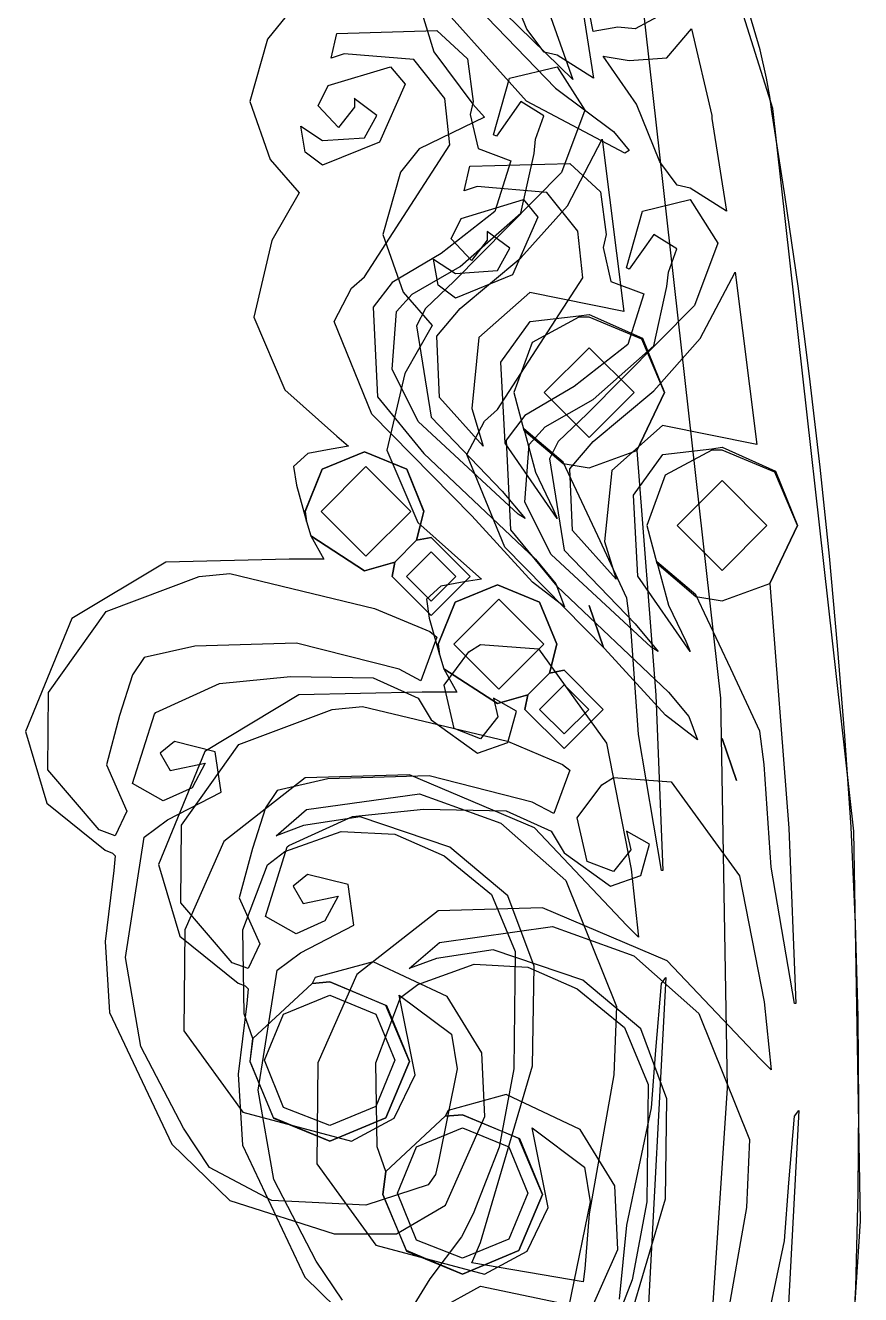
# Model space of a CAD drawing. Extents: x 0 to 208, y 1 to 205.
# Drawn here: x 37.19 to 41.62, y 8.58 to 15.32 of the extents above; entities that cross this region are included whole.
import ezdxf

# ---------------------------------------------------------------- set-up
doc = ezdxf.new("R2010")
doc.units = 0

msp = doc.modelspace()

# ---------------------------------------------------------------- linework, layer by layer
at = {"layer": 'Edge.Cuts'}
for p, q in [((41.0887, 15.1849), (41.0348, 15.3705)), ((41.1228, 15.0352), (41.0887, 15.1849)), ((41.1412, 14.9278), (41.1228, 15.0352)), ((41.1491, 14.8689), (41.1412, 14.9278)), ((41.2222, 14.4024), (41.1491, 14.8689)), ((41.2899, 13.93), (41.2222, 14.4024)), ((41.3512, 13.452), (41.2899, 13.93)), ((41.4073, 12.9687), (41.3512, 13.452)), ((41.4562, 12.4977), (41.4073, 12.9687)), ((41.4996, 12.0222), (41.4562, 12.4977)), ((41.538, 11.5421), (41.4996, 12.0222)), ((41.5716, 11.0576), (41.538, 11.5421)), ((41.5942, 10.5434), (41.5716, 11.0576)), ((41.5716, 11.0576), (41.5716, 11.0576)), ((41.608, 10.0502), (41.5942, 10.5434)), ((41.6131, 9.57622), (41.608, 10.0502)), ((41.6097, 9.11944), (41.6131, 9.57622)), ((41.5956, 8.61302), (41.6097, 9.11944)), ((41.5702, 8.12379), (41.5956, 8.61302))]:
    msp.add_line(p, q, dxfattribs=at)
at = {"layer": 'Layer 1'}
for p, q in [((39.850243, 15.295477), (39.727211, 15.603057)), ((40.880664, 11.742934), (40.450055, 15.579994)), ((40.127067, 15.526163), (40.203961, 15.034035)), ((38.573804, 15.364711), (38.473841, 15.241679)), ((38.473841, 15.241679), (38.380605, 14.911031)), ((38.812162, 15.141689), (38.842919, 15.272411)), ((38.842919, 15.272411), (39.373494, 15.287789)), ((39.373494, 15.287789), (39.535936, 15.136883)), ((39.942519, 15.172445), (39.850243, 15.295477)), ((38.881369, 15.164758), (38.812162, 15.141689)), ((39.250465, 15.134), (38.881369, 15.164758)), ((40.011725, 15.157067), (39.942519, 15.172445)), ((39.415789, 14.927345), (39.250465, 15.134)), ((39.535936, 15.136883), (39.565732, 14.911004)), ((40.203961, 15.034035), (40.011725, 15.157067)), ((38.796788, 14.995585), (39.127436, 15.095549)), ((39.127436, 15.095549), (39.20433, 15.003275)), ((39.6734, 14.734145), (39.757984, 15.034035)), ((39.757984, 15.034035), (40.011738, 15.095551)), ((40.011738, 15.095551), (40.157839, 14.864866)), ((38.742962, 14.887932), (38.796788, 14.995585)), ((39.20433, 15.003275), (39.068803, 14.695695)), ((38.380605, 14.911031), (38.489222, 14.603451)), ((38.93518, 14.926378), (38.935198, 14.92638)), ((39.054368, 14.836989), (38.93518, 14.926378)), ((38.935198, 14.92638), (38.935198, 14.880243)), ((39.442701, 14.68032), (39.415789, 14.927345)), ((39.565732, 14.911004), (39.550351, 14.841799)), ((39.819501, 14.911003), (39.688781, 14.726455)), ((39.941571, 14.834107), (39.819501, 14.911003)), ((38.850613, 14.77259), (38.742962, 14.887932)), ((38.935198, 14.880243), (38.850613, 14.77259)), ((38.989005, 14.718762), (39.054368, 14.836989)), ((39.550351, 14.841799), (39.591681, 14.661095)), ((39.896398, 14.711076), (39.941571, 14.834107)), ((40.157839, 14.864866), (40.034807, 14.534218)), ((38.673755, 14.641868), (38.650669, 14.780279)), ((38.650669, 14.780279), (38.76601, 14.703384)), ((38.76601, 14.703384), (38.989005, 14.718762)), ((39.068803, 14.695695), (38.766028, 14.572663)), ((39.688781, 14.726455), (39.6734, 14.734145)), ((39.888693, 14.634181), (39.896398, 14.711076)), ((40.065551, 14.357364), (40.250099, 14.71108)), ((40.250099, 14.71108), (40.365443, 13.79603)), ((38.766028, 14.572663), (38.673755, 14.641868)), ((38.989021, 13.980576), (39.442701, 14.68032)), ((39.591681, 14.661095), (39.765655, 14.595735)), ((39.819487, 14.318912), (39.888693, 14.634181)), ((38.489222, 14.603451), (38.643013, 14.426593)), ((39.765655, 14.595735), (39.681073, 14.326603)), ((40.034807, 14.534218), (39.465783, 13.957506)), ((38.643013, 14.426593), (38.496912, 14.17284)), ((39.819487, 14.080542), (40.065551, 14.357364)), ((39.681073, 14.326603), (39.396562, 14.103608)), ((39.496526, 14.034401), (39.819487, 14.318912)), ((38.496912, 14.17284), (38.401756, 13.765297)), ((39.396562, 14.103608), (39.135117, 13.949818)), ((39.242775, 13.888301), (39.496526, 14.034401)), ((39.496526, 13.81141), (39.819487, 14.080542)), ((38.919817, 13.91906), (38.989021, 13.980576)), ((39.465783, 13.957506), (39.311992, 13.811406)), ((38.827556, 13.742202), (38.919829, 13.91906)), ((38.919829, 13.91906), (38.919817, 13.91906)), ((39.135117, 13.949818), (39.035154, 13.819097)), ((39.15819, 13.796027), (39.242775, 13.888301)), ((39.865625, 13.895994), (39.596492, 13.65762)), ((40.365443, 13.796031), (39.865625, 13.895994)), ((39.035154, 13.819097), (39.058239, 13.342348)), ((38.401756, 13.765297), (38.566119, 13.380822)), ((39.135121, 13.489409), (39.15819, 13.796027)), ((39.311992, 13.811406), (39.265858, 13.719132)), ((39.373494, 13.665309), (39.496526, 13.81141)), ((39.867565, 13.742217), (40.127086, 13.772975)), ((40.1271, 13.7653), (39.879114, 13.631695)), ((40.127086, 13.772975), (40.180912, 13.780666)), ((40.180925, 13.7653), (40.1271, 13.7653)), ((40.1271, 13.7653), (40.1271, 13.7653)), ((40.180912, 13.780666), (40.464463, 13.653789)), ((40.461593, 13.648997), (40.180925, 13.7653)), ((40.365443, 13.79603), (40.365443, 13.796031)), ((39.027482, 13.250075), (38.827556, 13.742202)), ((39.265858, 13.719132), (39.342752, 13.234694)), ((39.711853, 13.526911), (39.867565, 13.742217)), ((39.386952, 13.338506), (39.373494, 13.665309)), ((39.596492, 13.65762), (39.558042, 13.280835)), ((39.879114, 13.631695), (39.781073, 13.365446)), ((40.58078, 13.365446), (40.461593, 13.648997)), ((40.464463, 13.653789), (40.580767, 13.365434)), ((39.942552, 13.365447), (40.180925, 13.603821)), ((40.180925, 13.603821), (40.419301, 13.365447)), ((39.273534, 13.211626), (39.135121, 13.489409)), ((39.734939, 13.096299), (39.711853, 13.526911)), ((38.566119, 13.380822), (38.842939, 13.134759)), ((39.781073, 13.365446), (39.834898, 13.165519)), ((40.180925, 13.127072), (39.942552, 13.365447)), ((40.419301, 13.365447), (40.180925, 13.127072)), ((40.5807, 13.3654), (40.434596, 13.05782)), ((40.434676, 13.057866), (40.58078, 13.365446)), ((40.580767, 13.365434), (40.5807, 13.3654)), ((39.058239, 13.342348), (39.304303, 13.042458)), ((39.619561, 13.080908), (39.386952, 13.338506)), ((39.558042, 13.280835), (39.619561, 13.080908)), ((39.558057, 12.71181), (39.027482, 13.250075)), ((39.804109, 12.719499), (39.273534, 13.211626)), ((39.342738, 13.234695), (39.719524, 12.842531)), ((39.342752, 13.234694), (39.342738, 13.234695)), ((40.042502, 12.996336), (39.834885, 13.173194)), ((39.834885, 13.173194), (39.896401, 12.942509)), ((39.834898, 13.165519), (40.042515, 12.988661)), ((38.904455, 13.080932), (38.812182, 13.065554)), ((38.842939, 13.134759), (38.904455, 13.080932)), ((40.011762, 12.696445), (39.734939, 13.096299)), ((40.180925, 13.127072), (40.180925, 13.127072)), ((38.68915, 13.042485), (38.612253, 12.97328)), ((38.812182, 13.065554), (38.68915, 13.042485)), ((38.989, 13.050138), (38.765045, 12.958825)), ((38.765068, 12.958862), (38.989025, 13.050175)), ((39.212956, 12.958825), (38.989, 13.050138)), ((38.989025, 13.050175), (39.212981, 12.958862)), ((39.304303, 13.042458), (39.896396, 12.481125)), ((40.180925, 12.965592), (40.434676, 13.057866)), ((40.434596, 13.05782), (40.534562, 11.7583)), ((38.612253, 12.97328), (38.627634, 12.873316)), ((38.765045, 12.958825), (38.673733, 12.734869)), ((38.673755, 12.734906), (38.765068, 12.958862)), ((38.758315, 12.734869), (38.996691, 12.973243)), ((38.996691, 12.973243), (39.235064, 12.734869)), ((39.30427, 12.734869), (39.212956, 12.958825)), ((39.212981, 12.958862), (39.304295, 12.734906)), ((39.896401, 12.942509), (39.988676, 12.750272)), ((40.227047, 12.604172), (40.042502, 12.996336)), ((40.042515, 12.988661), (40.180925, 12.965592)), ((38.627634, 12.873316), (38.68146, 12.681079)), ((39.719524, 12.842531), (39.842556, 12.69643)), ((39.988676, 12.750272), (40.011762, 12.696445)), ((38.673733, 12.734869), (38.681438, 12.681043)), ((38.68146, 12.681079), (38.673755, 12.734906)), ((38.681438, 12.681043), (38.704524, 12.604148)), ((38.996691, 12.496495), (38.758315, 12.734869)), ((39.235064, 12.734869), (38.996691, 12.496495)), ((39.235064, 12.734869), (39.235064, 12.734869)), ((39.265823, 12.581079), (39.30427, 12.734869)), ((39.304295, 12.734906), (39.265848, 12.581116)), ((39.881015, 12.358093), (39.558057, 12.71181)), ((39.842556, 12.69643), (39.804109, 12.719499)), ((38.989024, 12.419636), (38.704513, 12.604184)), ((38.704513, 12.604184), (38.77372, 12.481152)), ((38.704524, 12.604148), (38.989035, 12.4196)), ((40.380838, 12.273524), (40.227047, 12.604172)), ((39.150482, 12.465737), (39.265823, 12.581079)), ((39.265842, 12.581043), (39.150501, 12.465701)), ((39.342736, 12.596421), (39.265842, 12.581043)), ((39.265848, 12.581116), (39.342739, 12.596494)), ((39.550353, 12.388805), (39.342736, 12.596421)), ((39.342739, 12.596494), (39.550356, 12.388878)), ((38.589172, 12.481152), (37.935563, 12.465773)), ((38.77372, 12.481152), (38.589172, 12.481152)), ((39.212016, 12.388806), (39.342736, 12.519527)), ((39.342736, 12.519527), (39.473458, 12.388806)), ((39.896396, 12.481125), (40.004047, 12.350404)), ((37.935563, 12.465773), (37.435748, 12.165883)), ((38.112421, 12.388848), (38.273903, 12.404226)), ((38.273903, 12.404226), (39.042851, 12.219678)), ((38.989, 12.4196), (39.150482, 12.465737)), ((38.989035, 12.4196), (38.989, 12.4196)), ((39.150503, 12.465772), (38.989024, 12.419636)), ((39.1505, 12.4657), (39.135119, 12.388805)), ((39.135122, 12.388878), (39.150503, 12.465772)), ((39.150501, 12.465701), (39.1505, 12.4657)), ((37.617411, 12.202377), (38.112421, 12.388848)), ((39.135119, 12.388805), (39.342736, 12.181189)), ((39.342739, 12.181262), (39.135122, 12.388878)), ((39.342736, 12.258084), (39.212016, 12.388806)), ((39.473458, 12.388806), (39.342736, 12.258084)), ((39.342736, 12.181189), (39.550353, 12.388805)), ((39.550356, 12.388878), (39.342739, 12.181262)), ((40.050182, 12.227372), (39.881015, 12.358093)), ((40.004047, 12.350404), (40.050182, 12.227372)), ((40.403924, 12.096666), (40.380838, 12.273524)), ((37.312714, 11.773688), (37.617411, 12.202377)), ((39.042851, 12.219678), (39.335052, 12.096646)), ((39.342736, 12.258084), (39.342736, 12.258084)), ((40.180892, 12.235061), (40.257786, 12.012066)), ((40.257786, 12.012066), (40.180892, 12.235061)), ((40.180892, 12.235061), (40.180892, 12.235061)), ((37.435748, 12.165883), (37.189681, 11.566103)), ((39.373497, 12.065888), (39.288912, 11.835203)), ((39.335052, 12.096646), (39.373497, 12.065888)), ((40.442368, 11.550712), (40.403924, 12.096666)), ((38.089353, 12.019752), (37.82022, 11.958236)), ((38.627618, 12.03513), (38.089353, 12.019752)), ((39.173571, 11.896719), (38.627618, 12.03513)), ((39.542696, 11.988996), (39.604212, 12.027444)), ((39.604212, 12.027444), (39.911792, 12.004375)), ((39.911792, 12.004375), (40.273197, 11.504558)), ((37.82022, 11.958236), (37.758704, 11.865962)), ((39.411974, 11.812138), (39.542696, 11.988996)), ((37.758704, 11.865962), (37.689497, 11.650656)), ((39.288912, 11.835203), (39.173571, 11.896719)), ((37.881749, 11.666038), (38.220082, 11.819828)), ((38.220082, 11.819828), (38.596871, 11.858275)), ((38.596871, 11.858275), (39.03517, 11.850585)), ((39.03517, 11.850585), (39.273546, 11.742932)), ((39.465799, 11.581453), (39.411974, 11.812138)), ((37.30887, 11.3623), (37.312714, 11.773688)), ((39.273546, 11.742932), (39.34275, 11.62759)), ((39.796431, 11.673727), (39.673399, 11.742932)), ((39.673399, 11.742932), (39.696485, 11.642969)), ((40.534562, 11.7583), (40.573009, 10.827871)), ((40.916231, 9.671581), (40.880664, 11.742934)), ((37.874045, 11.658347), (37.881749, 11.666038)), ((39.750294, 11.507442), (39.796431, 11.673727)), ((37.689497, 11.650656), (37.619333, 11.388252)), ((37.758704, 11.289251), (37.874045, 11.658347)), ((39.34275, 11.62759), (39.588814, 11.450732)), ((39.696485, 11.642969), (39.604212, 11.527627)), ((37.189681, 11.566103), (37.303107, 11.184512)), ((39.604212, 11.527627), (39.465799, 11.581453)), ((40.5654, 10.8279), (40.442368, 11.550712)), ((37.981701, 11.512246), (37.904804, 11.45073)), ((38.197005, 11.45842), (37.981701, 11.512246)), ((38.227762, 11.243114), (38.197005, 11.45842)), ((39.588814, 11.450732), (39.750294, 11.507442)), ((40.273197, 11.504558), (40.403919, 10.835572)), ((37.904804, 11.45073), (37.958629, 11.358457)), ((37.958629, 11.358457), (38.143177, 11.396904)), ((38.143177, 11.396904), (38.073974, 11.266183)), ((37.581847, 11.043186), (37.30887, 11.3623)), ((37.619333, 11.388252), (37.727947, 11.143149)), ((39.227398, 11.335387), (38.673757, 11.320009)), ((39.22743, 11.335389), (39.227398, 11.335387)), ((39.890644, 11.053761), (39.22743, 11.335389)), ((37.920186, 11.196977), (37.758704, 11.289251)), ((38.073974, 11.266183), (37.920186, 11.196977)), ((38.673757, 11.320009), (38.243145, 10.981671)), ((37.943251, 11.097014), (38.227762, 11.243114)), ((38.681428, 11.150844), (39.281209, 11.235428)), ((39.281209, 11.235428), (39.712782, 11.079716)), ((37.303107, 11.184512), (37.612605, 10.935565)), ((37.727948, 11.14315), (37.666432, 11.012428)), ((37.727947, 11.143149), (37.727948, 11.14315)), ((38.519949, 11.012433), (38.681428, 11.150844)), ((37.820219, 11.00474), (37.943251, 11.097014)), ((38.66605, 11.066259), (38.519949, 11.012433)), ((38.965939, 11.112396), (38.66605, 11.066259)), ((39.442688, 10.950917), (38.965939, 11.112396)), ((39.712782, 11.079716), (40.057847, 10.774059)), ((40.38085, 10.535682), (39.890644, 11.053761)), ((37.666432, 11.012428), (37.581847, 11.043186)), ((37.720256, 10.366512), (37.820219, 11.00474)), ((38.566092, 10.927878), (38.865981, 11.035531)), ((38.865981, 11.035531), (39.150492, 11.020153)), ((39.150492, 11.020153), (39.411934, 10.904811)), ((37.612605, 10.935565), (37.651052, 10.920187)), ((37.651052, 10.920187), (37.666433, 10.904809)), ((38.243145, 10.981671), (38.035528, 10.512612)), ((38.473817, 10.858673), (38.566092, 10.927878)), ((39.749307, 10.693319), (39.442688, 10.950917)), ((37.666433, 10.904809), (37.658728, 10.827914)), ((38.343095, 10.512646), (38.473817, 10.858673)), ((39.411934, 10.904811), (39.663765, 10.700078)), ((37.658728, 10.827914), (37.612591, 10.451129)), ((40.403919, 10.835572), (40.442366, 10.474166)), ((40.573009, 10.827871), (40.5654, 10.8279)), ((40.057847, 10.774059), (40.32698, 10.105073)), ((39.663765, 10.700078), (39.78872, 10.397304)), ((39.888678, 10.320379), (39.749307, 10.693319)), ((40.442366, 10.474166), (40.38085, 10.535682)), ((37.612591, 10.451129), (37.635677, 10.074344)), ((38.035528, 10.512612), (38.030721, 9.97627)), ((38.350799, 10.066655), (38.343095, 10.512646)), ((39.78872, 10.397304), (39.781015, 9.774455)), ((37.801957, 9.892647), (37.720256, 10.366512)), ((39.035164, 10.343476), (38.727582, 10.258891)), ((39.427328, 10.158928), (39.035164, 10.343476)), ((39.880973, 9.789804), (39.888678, 10.320379)), ((38.727582, 10.258891), (38.712201, 10.228133)), ((40.588446, 10.258875), (40.473105, 8.090435)), ((40.56536, 10.228117), (40.588446, 10.258875)), ((38.712168, 10.228099), (38.396898, 9.935898)), ((38.804443, 10.23579), (38.712168, 10.228099)), ((38.712201, 10.228133), (38.804474, 10.235824)), ((39.102408, 10.110836), (38.804443, 10.23579)), ((38.804474, 10.235824), (39.105325, 10.11087)), ((40.534604, 9.8744), (40.56536, 10.228117)), ((38.55934, 10.06566), (38.804446, 10.166585)), ((38.804446, 10.166585), (39.049548, 10.06566)), ((39.227361, 9.812868), (39.102408, 10.110836)), ((39.105325, 10.11087), (39.227395, 9.812902)), ((39.258156, 9.743663), (39.173571, 10.166585)), ((39.173571, 10.166585), (39.450394, 9.958969)), ((39.611873, 9.859038), (39.427328, 10.158928)), ((37.635677, 10.074344), (37.966325, 9.3746)), ((38.396934, 9.935934), (38.350799, 10.066655)), ((38.458416, 9.820558), (38.55934, 10.06566)), ((39.049548, 10.06566), (39.150473, 9.820558)), ((40.32698, 10.105073), (40.311599, 9.743667)), ((38.030721, 9.97627), (38.343105, 9.543736)), ((38.3969, 9.9359), (38.381519, 9.812868)), ((38.381553, 9.812902), (38.396934, 9.935934)), ((38.396898, 9.935898), (38.3969, 9.9359)), ((39.450394, 9.958969), (39.481154, 9.774421)), ((38.027836, 9.459152), (37.801957, 9.892647)), ((39.627255, 9.5207), (39.611873, 9.859038)), ((40.511518, 9.566821), (40.534604, 9.8744)), ((38.381519, 9.812868), (38.506474, 9.512017)), ((38.506507, 9.514934), (38.381553, 9.812902)), ((38.559341, 9.569688), (38.458416, 9.820558)), ((38.458416, 9.820558), (38.458416, 9.820558)), ((39.150473, 9.820558), (39.049548, 9.575456)), ((39.102408, 9.5149), (39.227361, 9.812868)), ((39.227395, 9.812902), (39.102441, 9.514934)), ((39.481154, 9.774421), (39.381188, 9.282294)), ((39.604156, 8.851686), (39.880973, 9.789804)), ((39.781015, 9.774455), (39.704121, 9.359222)), ((39.14666, 9.512017), (39.258156, 9.743663)), ((40.311618, 9.743667), (40.180896, 9.005476)), ((40.311599, 9.743667), (40.311618, 9.743667)), ((40.796082, 7.882814), (40.916231, 9.671581)), ((39.049548, 9.575456), (38.804446, 9.474531)), ((38.343105, 9.543736), (38.91982, 9.389946)), ((38.506474, 9.512017), (38.804443, 9.389946)), ((38.804474, 9.38998), (38.506507, 9.514934)), ((38.804446, 9.474531), (38.559341, 9.569688)), ((38.804443, 9.389946), (39.102408, 9.5149)), ((39.102441, 9.514934), (38.804474, 9.38998)), ((38.91982, 9.389946), (39.14666, 9.512017)), ((39.419638, 9.051641), (39.627255, 9.5207)), ((40.380796, 8.943972), (40.511518, 9.566821)), ((38.166246, 9.251536), (38.027836, 9.459152)), ((37.966325, 9.3746), (38.273905, 9.074708)), ((39.704121, 9.359222), (39.565711, 9.005506)), ((38.496894, 9.074678), (38.166246, 9.251536)), ((39.381188, 9.282294), (39.365807, 9.213088)), ((39.365807, 9.213088), (39.32736, 9.159262)), ((39.32736, 9.159262), (38.996712, 9.051609)), ((38.273905, 9.074708), (38.827548, 8.897851)), ((38.996712, 9.051609), (38.496894, 9.074678)), ((39.158196, 8.897851), (39.419638, 9.051641)), ((39.565711, 9.005506), (39.504195, 8.882474)), ((40.180896, 9.005476), (40.15781, 8.713275)), ((38.827548, 8.897851), (39.158196, 8.897851)), ((40.342352, 8.551808), (40.380796, 8.943972)), ((39.504195, 8.882474), (39.335025, 8.659479)), ((39.558016, 8.744033), (39.604156, 8.851686)), ((40.150106, 8.64407), (39.558016, 8.744033)), ((40.15781, 8.713275), (40.150106, 8.64407)), ((39.335025, 8.659479), (39.25044, 8.521068)), ((39.379282, 8.497011), (39.604201, 8.621004)), ((39.604201, 8.621004), (40.053074, 8.526808))]:
    msp.add_line(p, q, dxfattribs=at)
at = {"layer": 'test'}
for p, q in [((39.148582, 15.866361), (39.356199, 15.174307)), ((41.1556, 14.8744), (40.852825, 15.838472)), ((39.902122, 15.574173), (40.09436, 15.028219)), ((40.202041, 15.281973), (40.148215, 15.558795)), ((40.09436, 15.028219), (39.663746, 15.451141)), ((39.58687, 15.412695), (40.0021, 14.982083)), ((40.571139, 15.374246), (40.425038, 15.297351)), ((39.848294, 14.912878), (39.448439, 15.358869)), ((40.332766, 15.305042), (40.202041, 15.281973)), ((40.425038, 15.297351), (40.332766, 15.305042)), ((40.594193, 15.14356), (40.724915, 15.29735)), ((40.724915, 15.29735), (40.724916, 15.297351)), ((40.724916, 15.297351), (40.832567, 14.835981)), ((39.356199, 15.174307), (39.563816, 14.897485)), ((40.432711, 14.897497), (40.255854, 15.15125)), ((40.255854, 15.15125), (40.394267, 15.128181)), ((40.394267, 15.128181), (40.594193, 15.14356)), ((40.0021, 14.982083), (40.309682, 14.751398)), ((39.563816, 14.897485), (39.625332, 14.82828)), ((40.371181, 14.636056), (39.848294, 14.912878)), ((40.555743, 14.589917), (40.432711, 14.897497)), ((39.625332, 14.82828), (39.279305, 14.659111)), ((40.832567, 14.835981), (40.832567, 14.820603)), ((41.586164, 11.037374), (41.155555, 14.874434)), ((41.155555, 14.874434), (41.1556, 14.8744)), ((40.832567, 14.820603), (40.909461, 14.328475)), ((40.309682, 14.751398), (40.394267, 14.651434)), ((39.279305, 14.659111), (39.179342, 14.536079)), ((40.394267, 14.651434), (40.371181, 14.636056)), ((39.517662, 14.436129), (39.548419, 14.566851)), ((39.548419, 14.566851), (40.078994, 14.582229)), ((40.078994, 14.582229), (40.241436, 14.431323)), ((40.648019, 14.466885), (40.555743, 14.589917)), ((39.179342, 14.536079), (39.086106, 14.205431)), ((39.586869, 14.459198), (39.517662, 14.436129)), ((39.955965, 14.42844), (39.586869, 14.459198)), ((40.121289, 14.221785), (39.955965, 14.42844)), ((40.241436, 14.431323), (40.271232, 14.205444)), ((40.717225, 14.451507), (40.648019, 14.466885)), ((40.909461, 14.328475), (40.717225, 14.451507)), ((39.502288, 14.290025), (39.832936, 14.389989)), ((39.832936, 14.389989), (39.90983, 14.297715)), ((40.463484, 14.328475), (40.717238, 14.389991)), ((40.717238, 14.389991), (40.863339, 14.159306)), ((39.448462, 14.182372), (39.502288, 14.290025)), ((39.90983, 14.297715), (39.774303, 13.990135)), ((40.3789, 14.028585), (40.463484, 14.328475)), ((39.64068, 14.220818), (39.640698, 14.22082)), ((39.759868, 14.131429), (39.64068, 14.220818)), ((39.640698, 14.22082), (39.640698, 14.174683)), ((40.148201, 13.97476), (40.121289, 14.221785)), ((39.086106, 14.205431), (39.194723, 13.897851)), ((39.556113, 14.06703), (39.448462, 14.182372)), ((39.640698, 14.174683), (39.556113, 14.06703)), ((40.271232, 14.205444), (40.255851, 14.136239)), ((40.525001, 14.205443), (40.394281, 14.020895)), ((40.647071, 14.128547), (40.525001, 14.205443)), ((40.863339, 14.159306), (40.740307, 13.828658)), ((39.694505, 14.013202), (39.759868, 14.131429)), ((40.255851, 14.136239), (40.297181, 13.955535)), ((40.601898, 14.005516), (40.647071, 14.128547)), ((39.379255, 13.936308), (39.356169, 14.074719)), ((39.356169, 14.074719), (39.47151, 13.997824)), ((40.394281, 14.020895), (40.3789, 14.028585)), ((39.47151, 13.997824), (39.694505, 14.013202)), ((39.774303, 13.990135), (39.471528, 13.867103)), ((39.694521, 13.275016), (40.148201, 13.97476)), ((40.297181, 13.955535), (40.471155, 13.890175)), ((40.594193, 13.928621), (40.601898, 14.005516)), ((40.771051, 13.651804), (40.955599, 14.00552)), ((40.955599, 14.00552), (41.070943, 13.09047)), ((39.194723, 13.897851), (39.348514, 13.720993)), ((39.471528, 13.867103), (39.379255, 13.936308)), ((40.471155, 13.890175), (40.386573, 13.621043)), ((40.524987, 13.613352), (40.594193, 13.928621)), ((40.740307, 13.828658), (40.171283, 13.251946)), ((39.348514, 13.720993), (39.202413, 13.46724)), ((40.386573, 13.621043), (40.102062, 13.398048)), ((40.524987, 13.374982), (40.771051, 13.651804)), ((40.202026, 13.328841), (40.524987, 13.613352)), ((39.202413, 13.46724), (39.107257, 13.059697)), ((40.102062, 13.398048), (39.840617, 13.244258)), ((40.202026, 13.10585), (40.524987, 13.374982)), ((39.948275, 13.182741), (40.202026, 13.328841)), ((39.533056, 13.036642), (39.625329, 13.2135)), ((39.625317, 13.2135), (39.694521, 13.275016)), ((39.625329, 13.2135), (39.625317, 13.2135)), ((39.840617, 13.244258), (39.740654, 13.113537)), ((40.171283, 13.251946), (40.017492, 13.105846)), ((39.86369, 13.090467), (39.948275, 13.182741)), ((40.571125, 13.190434), (40.301992, 12.95206)), ((41.070943, 13.090471), (40.571125, 13.190434)), ((39.740654, 13.113537), (39.763739, 12.636788)), ((39.840621, 12.783849), (39.86369, 13.090467)), ((40.017492, 13.105846), (39.971358, 13.013572)), ((40.078994, 12.959749), (40.202026, 13.10585)), ((40.832586, 13.067375), (40.886412, 13.075066)), ((40.886412, 13.075066), (41.169963, 12.948189)), ((41.070943, 13.09047), (41.070943, 13.090471)), ((39.107257, 13.059697), (39.27162, 12.675222)), ((39.732982, 12.544515), (39.533056, 13.036642)), ((39.971358, 13.013572), (40.048252, 12.529134)), ((40.417353, 12.821311), (40.573065, 13.036617)), ((40.573065, 13.036617), (40.832586, 13.067375)), ((40.8326, 13.0597), (40.584614, 12.926095)), ((40.886425, 13.0597), (40.8326, 13.0597)), ((40.8326, 13.0597), (40.8326, 13.0597)), ((41.167093, 12.943397), (40.886425, 13.0597)), ((40.092452, 12.632946), (40.078994, 12.959749)), ((40.301992, 12.95206), (40.263542, 12.575275)), ((41.28628, 12.659846), (41.167093, 12.943397)), ((41.169963, 12.948189), (41.286267, 12.659834)), ((40.584614, 12.926095), (40.486573, 12.659846)), ((40.648052, 12.659847), (40.886425, 12.898221)), ((40.886425, 12.898221), (41.124801, 12.659847)), ((40.440439, 12.390699), (40.417353, 12.821311)), ((39.979034, 12.506066), (39.840621, 12.783849)), ((39.27162, 12.675222), (39.54844, 12.429159)), ((39.763739, 12.636788), (40.009803, 12.336898)), ((40.325061, 12.375348), (40.092452, 12.632946)), ((40.486573, 12.659846), (40.540398, 12.459919)), ((40.886425, 12.421472), (40.648052, 12.659847)), ((41.124801, 12.659847), (40.886425, 12.421472)), ((41.140176, 12.352266), (41.28628, 12.659846)), ((41.2863, 12.6599), (41.140196, 12.35232)), ((41.286267, 12.659834), (41.2863, 12.6599)), ((40.263557, 12.00625), (39.732982, 12.544515)), ((40.263542, 12.575275), (40.325061, 12.375348)), ((40.509609, 12.013939), (39.979034, 12.506066)), ((40.048238, 12.529135), (40.425024, 12.136971)), ((40.048252, 12.529134), (40.048238, 12.529135)), ((39.54844, 12.429159), (39.609956, 12.375332)), ((40.748002, 12.290736), (40.540385, 12.467594)), ((40.540385, 12.467594), (40.601901, 12.236909)), ((40.540398, 12.459919), (40.748015, 12.283061)), ((40.886425, 12.421472), (40.886425, 12.421472)), ((39.394651, 12.336885), (39.317754, 12.26768)), ((39.517683, 12.359954), (39.394651, 12.336885)), ((39.470569, 12.253262), (39.694526, 12.344575)), ((39.6946, 12.344638), (39.470645, 12.253325)), ((39.609956, 12.375332), (39.517683, 12.359954)), ((39.694526, 12.344575), (39.918482, 12.253262)), ((39.918556, 12.253325), (39.6946, 12.344638)), ((40.009803, 12.336898), (40.601896, 11.775565)), ((40.717262, 11.990845), (40.440439, 12.390699)), ((40.886425, 12.259992), (41.140176, 12.352266)), ((41.140196, 12.35232), (41.240162, 11.0528)), ((39.317754, 12.26768), (39.333135, 12.167716)), ((39.463915, 12.029369), (39.702291, 12.267743)), ((39.702291, 12.267743), (39.940664, 12.029369)), ((40.932547, 11.898572), (40.748002, 12.290736)), ((40.748015, 12.283061), (40.886425, 12.259992)), ((39.379256, 12.029306), (39.470569, 12.253262)), ((39.470645, 12.253325), (39.379333, 12.029369)), ((39.918482, 12.253262), (40.009796, 12.029306)), ((40.00987, 12.029369), (39.918556, 12.253325)), ((40.601901, 12.236909), (40.694176, 12.044672)), ((39.333135, 12.167716), (39.386961, 11.975479)), ((40.425024, 12.136971), (40.548056, 11.99087)), ((39.386961, 11.975479), (39.379256, 12.029306)), ((39.379333, 12.029369), (39.387038, 11.975543)), ((39.702291, 11.790995), (39.463915, 12.029369)), ((39.940664, 12.029369), (39.702291, 11.790995)), ((39.940664, 12.029369), (39.940664, 12.029369)), ((40.009796, 12.029306), (39.971349, 11.875516)), ((39.971423, 11.875579), (40.00987, 12.029369)), ((40.586515, 11.652533), (40.263557, 12.00625)), ((40.548056, 11.99087), (40.509609, 12.013939)), ((40.694176, 12.044672), (40.717262, 11.990845)), ((39.387038, 11.975543), (39.410124, 11.898648)), ((39.694525, 11.714036), (39.410014, 11.898584)), ((39.410014, 11.898584), (39.479221, 11.775552)), ((39.410124, 11.898648), (39.694635, 11.7141)), ((39.856082, 11.760237), (39.971423, 11.875579)), ((39.971442, 11.875543), (39.856101, 11.760201)), ((39.971349, 11.875516), (40.04824, 11.890894)), ((40.048336, 11.890921), (39.971442, 11.875543)), ((40.04824, 11.890894), (40.255857, 11.683278)), ((40.255953, 11.683305), (40.048336, 11.890921)), ((41.086338, 11.567924), (40.932547, 11.898572)), ((39.917616, 11.683306), (40.048336, 11.814027)), ((40.048336, 11.814027), (40.179058, 11.683306)), ((38.641064, 11.760173), (38.141249, 11.460283)), ((39.294673, 11.775552), (38.641064, 11.760173)), ((39.479221, 11.775552), (39.294673, 11.775552)), ((39.856004, 11.760172), (39.694525, 11.714036)), ((39.6946, 11.7141), (39.856082, 11.760237)), ((39.840623, 11.683278), (39.856004, 11.760172)), ((39.8561, 11.7602), (39.840719, 11.683305)), ((39.856101, 11.760201), (39.8561, 11.7602)), ((40.601896, 11.775565), (40.709547, 11.644844)), ((38.322911, 11.496817), (38.817921, 11.683288)), ((38.817921, 11.683288), (38.979403, 11.698666)), ((38.979403, 11.698666), (39.748351, 11.514118)), ((39.694635, 11.7141), (39.6946, 11.7141)), ((40.04824, 11.475662), (39.840623, 11.683278)), ((39.840719, 11.683305), (40.048336, 11.475689)), ((40.048336, 11.552584), (39.917616, 11.683306)), ((40.255857, 11.683278), (40.04824, 11.475662)), ((40.179058, 11.683306), (40.048336, 11.552584)), ((40.048336, 11.475689), (40.255953, 11.683305)), ((40.755682, 11.521812), (40.586515, 11.652533)), ((40.709547, 11.644844), (40.755682, 11.521812)), ((40.048336, 11.552584), (40.048336, 11.552584)), ((40.886392, 11.529501), (40.963286, 11.306506)), ((40.963286, 11.306506), (40.886392, 11.529501)), ((40.886392, 11.529501), (40.886392, 11.529501)), ((41.109424, 11.391066), (41.086338, 11.567924)), ((38.141249, 11.460283), (37.895182, 10.860503)), ((38.018214, 11.068128), (38.322911, 11.496817)), ((39.748351, 11.514118), (40.040552, 11.391086)), ((40.040552, 11.391086), (40.078997, 11.360328)), ((41.147868, 10.845112), (41.109424, 11.391066)), ((39.333118, 11.32957), (38.794853, 11.314192)), ((39.879071, 11.191159), (39.333118, 11.32957)), ((40.078997, 11.360328), (39.994412, 11.129643)), ((38.794853, 11.314192), (38.52572, 11.252676)), ((40.117474, 11.106578), (40.248196, 11.283436)), ((40.248196, 11.283436), (40.309712, 11.321884)), ((40.309712, 11.321884), (40.617292, 11.298815)), ((40.617292, 11.298815), (40.978697, 10.798998)), ((38.52572, 11.252676), (38.464204, 11.160402)), ((39.994412, 11.129643), (39.879071, 11.191159)), ((38.464204, 11.160402), (38.394997, 10.945096)), ((38.925582, 11.114268), (39.302371, 11.152715)), ((39.302371, 11.152715), (39.74067, 11.145025)), ((39.74067, 11.145025), (39.979046, 11.037372)), ((38.01437, 10.65674), (38.018214, 11.068128)), ((38.587249, 10.960478), (38.925582, 11.114268)), ((40.171299, 10.875893), (40.117474, 11.106578)), ((41.240162, 11.0528), (41.278609, 10.122371)), ((39.979046, 11.037372), (40.04825, 10.92203)), ((40.501931, 10.968167), (40.378899, 11.037372)), ((40.378899, 11.037372), (40.401985, 10.937409)), ((41.621731, 8.966022), (41.586164, 11.037374)), ((38.394997, 10.945096), (38.324833, 10.682692)), ((38.464204, 10.583691), (38.579545, 10.952787)), ((38.579545, 10.952787), (38.587249, 10.960478)), ((40.04825, 10.92203), (40.294314, 10.745172)), ((40.401985, 10.937409), (40.309712, 10.822067)), ((40.455794, 10.801882), (40.501931, 10.968167)), ((37.895182, 10.860503), (38.008608, 10.478912)), ((40.309712, 10.822067), (40.171299, 10.875893)), ((38.687201, 10.806686), (38.610304, 10.74517)), ((38.902505, 10.75286), (38.687201, 10.806686)), ((40.294314, 10.745172), (40.455794, 10.801882)), ((40.978697, 10.798998), (41.109419, 10.130012)), ((41.2709, 10.1223), (41.147868, 10.845112)), ((38.610304, 10.74517), (38.664129, 10.652897)), ((38.933262, 10.537554), (38.902505, 10.75286)), ((38.287347, 10.337626), (38.01437, 10.65674)), ((38.324833, 10.682692), (38.433447, 10.437589)), ((38.664129, 10.652897), (38.848677, 10.691344)), ((38.848677, 10.691344), (38.779474, 10.560623)), ((38.625686, 10.491417), (38.464204, 10.583691)), ((39.379257, 10.614449), (38.948645, 10.276111)), ((39.932898, 10.629827), (39.379257, 10.614449)), ((39.93293, 10.629829), (39.932898, 10.629827)), ((40.596144, 10.348201), (39.93293, 10.629829)), ((38.779474, 10.560623), (38.625686, 10.491417)), ((38.648751, 10.391454), (38.933262, 10.537554)), ((39.386928, 10.445284), (39.986709, 10.529868)), ((39.986709, 10.529868), (40.418282, 10.374156)), ((38.008608, 10.478912), (38.318106, 10.229965)), ((38.433448, 10.43759), (38.371932, 10.306868)), ((38.433447, 10.437589), (38.433448, 10.43759)), ((38.525719, 10.29918), (38.648751, 10.391454)), ((39.225449, 10.306873), (39.386928, 10.445284)), ((39.671439, 10.406836), (39.37155, 10.360699)), ((40.148188, 10.245357), (39.671439, 10.406836)), ((38.371932, 10.306868), (38.287347, 10.337626)), ((39.37155, 10.360699), (39.225449, 10.306873)), ((39.271593, 10.222278), (39.571482, 10.329931)), ((39.571482, 10.329931), (39.855993, 10.314553)), ((39.855993, 10.314553), (40.117435, 10.199211)), ((40.418282, 10.374156), (40.763347, 10.068499)), ((41.08635, 9.830122), (40.596144, 10.348201)), ((38.425756, 9.660952), (38.525719, 10.29918)), ((38.948645, 10.276111), (38.741028, 9.807052)), ((40.454807, 9.987759), (40.148188, 10.245357)), ((38.318106, 10.229965), (38.356553, 10.214587)), ((38.356553, 10.214587), (38.371934, 10.199209)), ((38.371934, 10.199209), (38.364229, 10.122314)), ((39.179318, 10.153073), (39.271593, 10.222278)), ((40.117435, 10.199211), (40.369266, 9.994478)), ((38.364229, 10.122314), (38.318092, 9.745529)), ((39.048596, 9.807046), (39.179318, 10.153073)), ((41.109419, 10.130012), (41.147866, 9.768606)), ((41.278609, 10.122371), (41.2709, 10.1223)), ((40.763347, 10.068499), (41.03248, 9.399513)), ((40.369266, 9.994478), (40.494221, 9.691704)), ((40.594178, 9.614819), (40.454807, 9.987759)), ((38.741028, 9.807052), (38.736221, 9.27071)), ((39.0563, 9.361055), (39.048596, 9.807046)), ((41.147866, 9.768606), (41.08635, 9.830122)), ((38.318092, 9.745529), (38.341178, 9.368744)), ((38.507457, 9.187087), (38.425756, 9.660952)), ((39.740665, 9.637876), (39.433083, 9.553291)), ((40.132829, 9.453328), (39.740665, 9.637876)), ((40.494221, 9.691704), (40.486516, 9.068855)), ((40.586473, 9.084244), (40.594178, 9.614819)), ((39.417768, 9.522549), (39.102498, 9.230348)), ((39.433083, 9.553291), (39.417702, 9.522533)), ((39.417702, 9.522533), (39.509975, 9.530224)), ((39.510043, 9.53024), (39.417768, 9.522549)), ((39.509975, 9.530224), (39.810826, 9.40527)), ((39.808008, 9.405286), (39.510043, 9.53024)), ((41.293946, 9.553275), (41.178605, 7.384835)), ((41.240104, 9.1688), (41.27086, 9.522517)), ((41.27086, 9.522517), (41.293946, 9.553275)), ((39.26494, 9.36011), (39.510046, 9.461035)), ((39.510046, 9.461035), (39.755148, 9.36011)), ((39.963656, 9.038103), (39.879071, 9.461025)), ((39.879071, 9.461025), (40.155894, 9.253409)), ((40.317374, 9.153438), (40.132829, 9.453328)), ((38.341178, 9.368744), (38.671826, 8.669)), ((39.932961, 9.107318), (39.808008, 9.405286)), ((39.810826, 9.40527), (39.932896, 9.107302)), ((41.03248, 9.399513), (41.017099, 9.038107)), ((39.102435, 9.230334), (39.0563, 9.361055)), ((39.164016, 9.115008), (39.26494, 9.36011)), ((39.755148, 9.36011), (39.856073, 9.115008)), ((38.736221, 9.27071), (39.048605, 8.838176)), ((40.155894, 9.253409), (40.186654, 9.068861)), ((38.733336, 8.753592), (38.507457, 9.187087)), ((39.087054, 9.107302), (39.102435, 9.230334)), ((39.1025, 9.23035), (39.087119, 9.107318)), ((39.102498, 9.230348), (39.1025, 9.23035)), ((41.217018, 8.861221), (41.240104, 9.1688)), ((39.212008, 8.809334), (39.087054, 9.107302)), ((39.087119, 9.107318), (39.212074, 8.806467)), ((39.264941, 8.864138), (39.164016, 9.115008)), ((39.164016, 9.115008), (39.164016, 9.115008)), ((39.856073, 9.115008), (39.755148, 8.869906)), ((39.932896, 9.107302), (39.807942, 8.809334)), ((39.808008, 8.80935), (39.932961, 9.107318)), ((40.332756, 8.8151), (40.317374, 9.153438)), ((39.85216, 8.806457), (39.963656, 9.038103)), ((40.186654, 9.068861), (40.086688, 8.576734)), ((40.309656, 8.146126), (40.586473, 9.084244)), ((40.486516, 9.068855), (40.409622, 8.653622)), ((41.017118, 9.038107), (40.886396, 8.299916)), ((41.017099, 9.038107), (41.017118, 9.038107)), ((41.501582, 7.177254), (41.621731, 8.966022)), ((39.048605, 8.838176), (39.62532, 8.684386)), ((39.510046, 8.768981), (39.264941, 8.864138)), ((39.755148, 8.869906), (39.510046, 8.768981)), ((41.086296, 8.238372), (41.217018, 8.861221)), ((39.509975, 8.68438), (39.212008, 8.809334)), ((39.212074, 8.806467), (39.510043, 8.684396)), ((39.807942, 8.809334), (39.509975, 8.68438)), ((39.510043, 8.684396), (39.808008, 8.80935)), ((39.62532, 8.684386), (39.85216, 8.806457)), ((40.125139, 8.346041), (40.332756, 8.8151)), ((38.871746, 8.545976), (38.733336, 8.753592)), ((38.671826, 8.669), (38.979406, 8.369109)), ((40.409622, 8.653622), (40.271212, 8.299906)), ((40.086688, 8.576734), (40.071307, 8.507528))]:
    msp.add_line(p, q, dxfattribs=at)

doc.saveas('drawing.dxf')
